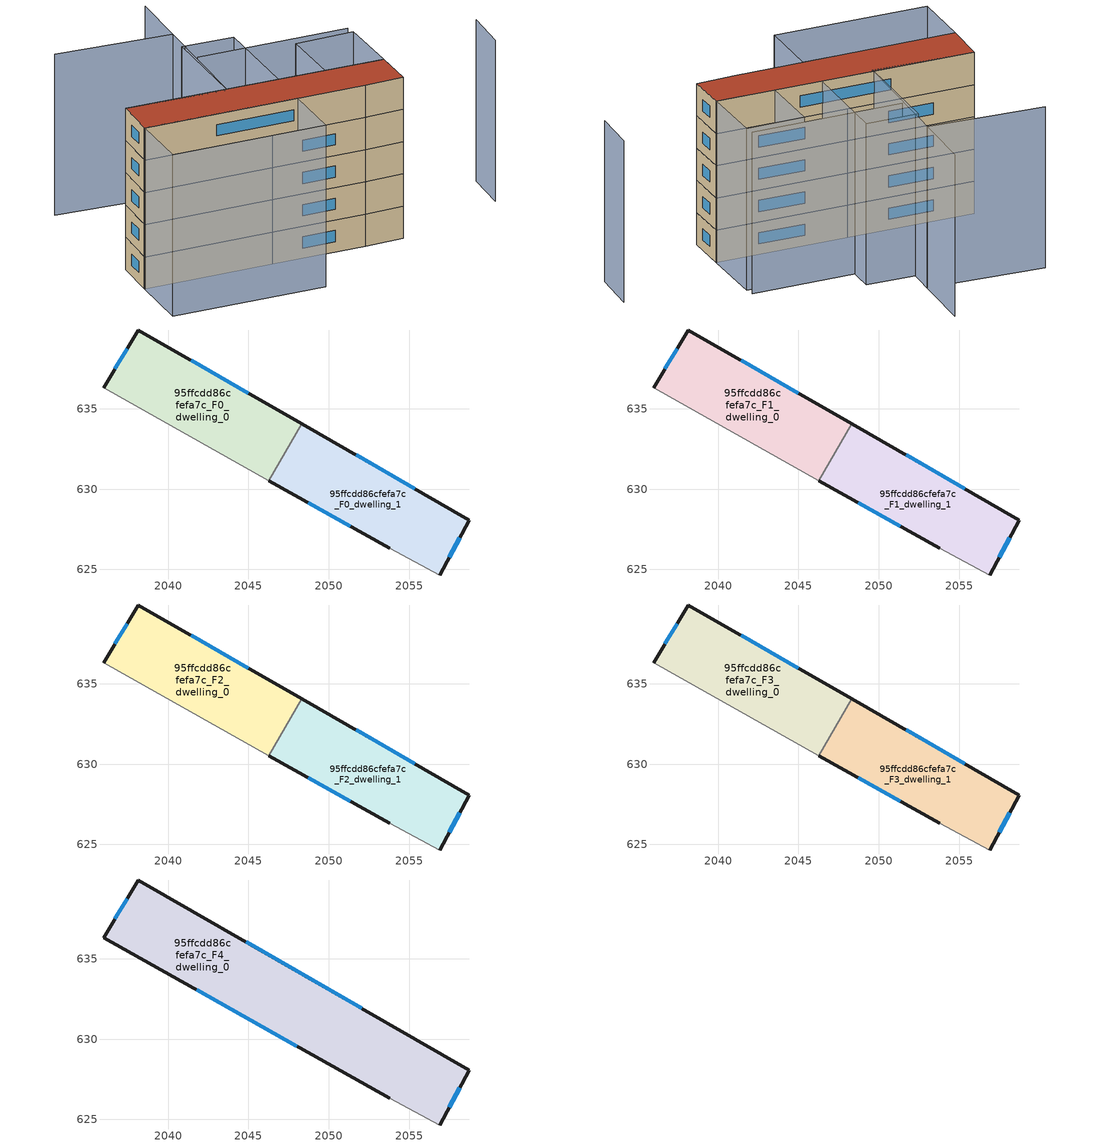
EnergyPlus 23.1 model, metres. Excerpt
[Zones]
95ffcdd86cfefa7c_F0_dwelling_0
 floor ground (EU_floor_Construction): 2048.31,634.08 2046.28,630.54 2035.98,636.33 2038.15,639.91 z0
 wall outside (EU_wall_Construction): 2048.31,634.08 2038.15,639.91 2035.98,636.33 z0:3
 wall adiabatic (EU_wall_Construction): 2035.98,636.33 2046.28,630.54 z0:3
 wall to 95ffcdd86cfefa7c_F0_dwelling_1 (EU_wall_Construction): 2046.28,630.54 2048.31,634.08 z0:3
 window (EU_Window_Construction): 2037.45,638.74 2036.69,637.49 / 2045.01,635.97 2041.46,638.01 z0.98:2.02
95ffcdd86cfefa7c_F0_dwelling_1
 floor ground (EU_floor_Construction): 2058.76,628.08 2056.91,624.66 2053.8,626.31 2046.28,630.54 2048.31,634.08 z0
 wall outside (EU_wall_Construction): 2056.91,624.66 2058.76,628.08 2048.31,634.08 / 2046.28,630.54 2053.8,626.31 z0:3
 wall adiabatic (EU_wall_Construction): 2053.8,626.31 2056.91,624.66 z0:3
 window (EU_Window_Construction): 2055.36,630.03 2051.71,632.13 / 2057.52,625.77 2058.16,626.96 / 2048.73,629.16 2051.36,627.68 z0.98:2.02
95ffcdd86cfefa7c_F1_dwelling_0
 floor to 95ffcdd86cfefa7c_F0_dwelling_0 (EU_floor_Construction): 2048.31,634.08 2046.28,630.54 2035.98,636.33 2038.15,639.91 z3
 wall outside (EU_wall_Construction): 2048.31,634.08 2038.15,639.91 2035.98,636.33 z3:6
 wall adiabatic (EU_wall_Construction): 2035.98,636.33 2046.28,630.54 z3:6
 wall to 95ffcdd86cfefa7c_F1_dwelling_1 (EU_wall_Construction): 2046.28,630.54 2048.31,634.08 z3:6
 window (EU_Window_Construction): 2037.45,638.74 2036.69,637.49 / 2045.01,635.97 2041.46,638.01 z3.98:5.02
95ffcdd86cfefa7c_F1_dwelling_1
 floor to 95ffcdd86cfefa7c_F0_dwelling_1 (EU_floor_Construction): 2058.76,628.08 2056.91,624.66 2053.8,626.31 2046.28,630.54 2048.31,634.08 z3
 wall outside (EU_wall_Construction): 2056.91,624.66 2058.76,628.08 2048.31,634.08 / 2046.28,630.54 2053.8,626.31 z3:6
 wall adiabatic (EU_wall_Construction): 2053.8,626.31 2056.91,624.66 z3:6
 window (EU_Window_Construction): 2055.36,630.03 2051.71,632.13 / 2057.52,625.77 2058.16,626.96 / 2048.73,629.16 2051.36,627.68 z3.98:5.02
95ffcdd86cfefa7c_F2_dwelling_0
 floor to 95ffcdd86cfefa7c_F1_dwelling_0 (EU_floor_Construction): 2048.31,634.08 2046.28,630.54 2035.98,636.33 2038.15,639.91 z6
 wall outside (EU_wall_Construction): 2048.31,634.08 2038.15,639.91 2035.98,636.33 z6:9
 wall adiabatic (EU_wall_Construction): 2035.98,636.33 2046.28,630.54 z6:9
 wall to 95ffcdd86cfefa7c_F2_dwelling_1 (EU_wall_Construction): 2046.28,630.54 2048.31,634.08 z6:9
 window (EU_Window_Construction): 2037.45,638.74 2036.69,637.49 / 2045.01,635.97 2041.46,638.01 z6.98:8.02
95ffcdd86cfefa7c_F2_dwelling_1
 floor to 95ffcdd86cfefa7c_F1_dwelling_1 (EU_floor_Construction): 2058.76,628.08 2056.91,624.66 2053.8,626.31 2046.28,630.54 2048.31,634.08 z6
 wall outside (EU_wall_Construction): 2056.91,624.66 2058.76,628.08 2048.31,634.08 / 2046.28,630.54 2053.8,626.31 z6:9
 wall adiabatic (EU_wall_Construction): 2053.8,626.31 2056.91,624.66 z6:9
 window (EU_Window_Construction): 2055.36,630.03 2051.71,632.13 / 2057.52,625.77 2058.16,626.96 / 2048.73,629.16 2051.36,627.68 z6.98:8.02
95ffcdd86cfefa7c_F3_dwelling_0
 floor to 95ffcdd86cfefa7c_F2_dwelling_0 (EU_floor_Construction): 2048.31,634.08 2046.28,630.54 2035.98,636.33 2038.15,639.91 z9
 wall outside (EU_wall_Construction): 2048.31,634.08 2038.15,639.91 2035.98,636.33 z9:12
 wall adiabatic (EU_wall_Construction): 2035.98,636.33 2046.28,630.54 z9:12
 wall to 95ffcdd86cfefa7c_F3_dwelling_1 (EU_wall_Construction): 2046.28,630.54 2048.31,634.08 z9:12
 window (EU_Window_Construction): 2037.45,638.74 2036.69,637.49 / 2045.01,635.97 2041.46,638.01 z9.98:11.02
95ffcdd86cfefa7c_F3_dwelling_1
 floor to 95ffcdd86cfefa7c_F2_dwelling_1 (EU_floor_Construction): 2058.76,628.08 2056.91,624.66 2053.8,626.31 2046.28,630.54 2048.31,634.08 z9
 wall outside (EU_wall_Construction): 2056.91,624.66 2058.76,628.08 2048.31,634.08 / 2046.28,630.54 2053.8,626.31 z9:12
 wall adiabatic (EU_wall_Construction): 2053.8,626.31 2056.91,624.66 z9:12
 window (EU_Window_Construction): 2055.36,630.03 2051.71,632.13 / 2057.52,625.77 2058.16,626.96 / 2048.73,629.16 2051.36,627.68 z9.98:11.02
95ffcdd86cfefa7c_F4_dwelling_0
 floor to 95ffcdd86cfefa7c_F3_dwelling_0 (EU_floor_Construction): 2048.31,634.08 2046.28,630.54 2035.98,636.33 2038.15,639.91 z12
 floor to 95ffcdd86cfefa7c_F3_dwelling_1 (EU_floor_Construction): 2058.76,628.08 2056.91,624.66 2053.8,626.31 2046.28,630.54 2048.31,634.08 z12
 wall outside (EU_wall_Construction): 2056.91,624.66 2058.76,628.08 2038.15,639.91 2035.98,636.33 2053.8,626.31 z12:15
 wall adiabatic (EU_wall_Construction): 2053.8,626.31 2056.91,624.66 z12:15
 window (EU_Window_Construction): 2037.45,638.74 2036.69,637.49 / 2052.06,631.92 2044.86,636.06 / 2057.52,625.77 2058.16,626.96 / 2041.78,633.07 2048.01,629.57 z12.98:14.02
 roof outside (EU_roof_Construction): 2056.91,624.66 2058.76,628.08 2038.15,639.91 2035.98,636.33 2053.8,626.31 z15
shading: 2067.37,622.75 2069.67,626.37 / 2055.44,650.5 2046.1,635.09 / 2046.1,635.09 2038.15,639.91 / 2061.92,634.13 2049.87,640.94 / 2052.32,645.36 2043.32,651.04 / 2048.28,629.41 2045.39,624.33 / 2045.39,624.33 2033.13,631.31 / 2033.13,631.31 2036.02,636.39 / 2036.02,636.39 2048.28,629.41 / 2054.06,630.65 2056.93,635.91 / 2056.93,635.91 2061.64,633.34 / 2061.64,633.34 2058.76,628.08 / 2058.76,628.08 2054.06,630.65 / 2050.34,632.92 2046.19,635.3 / 2046.19,635.3 2050.74,643.23 / 2050.74,643.23 2054.89,640.85 / 2054.89,640.85 2050.34,632.92 z0:15
[Building]
EU S2 Campaign: North Axis=0; Terrain=City; Solar Distribution=FullExterior
[Site:Location]
Bologna: Latitude=44.5; Longitude=11.25; Time Zone=1; Elevation=37
[SizingPeriod:WeatherFileDays]
AnnualSizingPeriod: Begin Month=1; Begin Day of Month=1; End Month=12; End Day of Month=31; Day of Week for Start Day=Monday; Use Weather File Daylight Saving Period=No; Use Weather File Rain and Snow Indicators=No
[MATERIAL]
EU_InternalMass_Material: Roughness=MediumRough; Thickness=0.1; Conductivity=1; Density=1800; Specific Heat=900; Thermal Absorptance=0.9; Solar Absorptance=0.7; Visible Absorptance=0.7
[MATERIAL:NOMASS] Roughness=MediumRough; Thermal Absorptance=0.9; Solar Absorptance=0.7; Visible Absorptance=0.7
Name | Thermal Resistance
EU_wall_NoMass | 0.905828
EU_roof_NoMass | 0.37593
EU_floor_NoMass | 0.67114
[WINDOWMATERIAL:SIMPLEGLAZINGSYSTEM]
EU_Window_SimpleGlazing: UFactor=4.52486; Solar Heat Gain Coefficient=0.85; Visible Transmittance=0.85
[CONSTRUCTION]
EU_wall_Construction: EU_wall_NoMass
EU_roof_Construction: EU_roof_NoMass
EU_floor_Construction: EU_floor_NoMass
EU_Window_Construction: EU_Window_SimpleGlazing
EU_InternalMass_Construction: EU_InternalMass_Material
[ZONE] Type=1; Multiplier=1; Ceiling Height=autocalculate; Floor Area=autocalculate; Part of Total Floor Area=Yes
Name | Volume
95ffcdd86cfefa7c_F0_dwelling_0 | 145.784
95ffcdd86cfefa7c_F1_dwelling_0; 95ffcdd86cfefa7c_F2_dwelling_0; 95ffcdd86cfefa7c_F3_dwelling_0 | 145.786
95ffcdd86cfefa7c_F4_dwelling_0 | 291.568
95ffcdd86cfefa7c_F0_dwelling_1 | 145.783
95ffcdd86cfefa7c_F1_dwelling_1; 95ffcdd86cfefa7c_F2_dwelling_1; 95ffcdd86cfefa7c_F3_dwelling_1 | 145.782
[INTERNALMASS] Construction=EU_InternalMass_Construction
Name | Zone or ZoneList | Surface Area
95ffcdd86cfefa7c_F0_dwelling_0_EU_InternalMass | 95ffcdd86cfefa7c_F0_dwelling_0 | 48.5949
95ffcdd86cfefa7c_F0_dwelling_1_EU_InternalMass | 95ffcdd86cfefa7c_F0_dwelling_1 | 48.5944
95ffcdd86cfefa7c_F1_dwelling_0_EU_InternalMass | 95ffcdd86cfefa7c_F1_dwelling_0 | 48.5949
95ffcdd86cfefa7c_F1_dwelling_1_EU_InternalMass | 95ffcdd86cfefa7c_F1_dwelling_1 | 48.5944
95ffcdd86cfefa7c_F2_dwelling_0_EU_InternalMass | 95ffcdd86cfefa7c_F2_dwelling_0 | 48.5949
95ffcdd86cfefa7c_F2_dwelling_1_EU_InternalMass | 95ffcdd86cfefa7c_F2_dwelling_1 | 48.5944
95ffcdd86cfefa7c_F3_dwelling_0_EU_InternalMass | 95ffcdd86cfefa7c_F3_dwelling_0 | 48.5949
95ffcdd86cfefa7c_F3_dwelling_1_EU_InternalMass | 95ffcdd86cfefa7c_F3_dwelling_1 | 48.5944
95ffcdd86cfefa7c_F4_dwelling_0_EU_InternalMass | 95ffcdd86cfefa7c_F4_dwelling_0 | 97.1921
[OTHEREQUIPMENT] Fuel Type=Electricity; Design Level Calculation Method=Watts/Area; Power per Zone Floor Area=1; Fraction Latent=0; Fraction Radiant=0; Fraction Lost=0; Carbon Dioxide Generation Rate=0; EndUse Subcategory=EU_Step8_InternalGains
Name | Zone or ZoneList or Space or SpaceList | Schedule
EU_Step8_InternalGain_95ffcdd86cfefa7c_F0_dwelling_0_f000 | 95ffcdd86cfefa7c_F0_dwelling_0 | EU_Step8_GainSchedule_95ffcdd86cfefa7c_F0_dwelling_0_f000
EU_Step8_InternalGain_95ffcdd86cfefa7c_F0_dwelling_1_f000 | 95ffcdd86cfefa7c_F0_dwelling_1 | EU_Step8_GainSchedule_95ffcdd86cfefa7c_F0_dwelling_1_f000
EU_Step8_InternalGain_95ffcdd86cfefa7c_F1_dwelling_0_f000 | 95ffcdd86cfefa7c_F1_dwelling_0 | EU_Step8_GainSchedule_95ffcdd86cfefa7c_F1_dwelling_0_f000
EU_Step8_InternalGain_95ffcdd86cfefa7c_F1_dwelling_1_f000 | 95ffcdd86cfefa7c_F1_dwelling_1 | EU_Step8_GainSchedule_95ffcdd86cfefa7c_F1_dwelling_1_f000
EU_Step8_InternalGain_95ffcdd86cfefa7c_F2_dwelling_0_f000 | 95ffcdd86cfefa7c_F2_dwelling_0 | EU_Step8_GainSchedule_95ffcdd86cfefa7c_F2_dwelling_0_f000
EU_Step8_InternalGain_95ffcdd86cfefa7c_F2_dwelling_1_f000 | 95ffcdd86cfefa7c_F2_dwelling_1 | EU_Step8_GainSchedule_95ffcdd86cfefa7c_F2_dwelling_1_f000
EU_Step8_InternalGain_95ffcdd86cfefa7c_F3_dwelling_0_f000 | 95ffcdd86cfefa7c_F3_dwelling_0 | EU_Step8_GainSchedule_95ffcdd86cfefa7c_F3_dwelling_0_f000
EU_Step8_InternalGain_95ffcdd86cfefa7c_F3_dwelling_1_f000 | 95ffcdd86cfefa7c_F3_dwelling_1 | EU_Step8_GainSchedule_95ffcdd86cfefa7c_F3_dwelling_1_f000
EU_Step8_InternalGain_95ffcdd86cfefa7c_F4_dwelling_0_f000 | 95ffcdd86cfefa7c_F4_dwelling_0 | EU_Step8_GainSchedule_95ffcdd86cfefa7c_F4_dwelling_0_f000
[ZONEVENTILATION:DESIGNFLOWRATE] Schedule=EU_AlwaysOn; Design Flow Rate Calculation Method=AirChanges/Hour; Air Changes per Hour=0.73129; Ventilation Type=Natural; Fan Pressure Rise=0; Fan Total Efficiency=1; Constant Term Coefficient=1; Temperature Term Coefficient=0; Velocity Term Coefficient=0; Velocity Squared Term Coefficient=0; Minimum Indoor Temperature=-100; Maximum Indoor Temperature=100; Delta Temperature=-100; Minimum Outdoor Temperature=-100; Maximum Outdoor Temperature=100; Maximum Wind Speed=40
Name | Zone or ZoneList or Space or SpaceList
EU_ConstantAir_95ffcdd86cfefa7c_F0_dwelling_0 | 95ffcdd86cfefa7c_F0_dwelling_0
EU_ConstantAir_95ffcdd86cfefa7c_F0_dwelling_1 | 95ffcdd86cfefa7c_F0_dwelling_1
EU_ConstantAir_95ffcdd86cfefa7c_F1_dwelling_0 | 95ffcdd86cfefa7c_F1_dwelling_0
EU_ConstantAir_95ffcdd86cfefa7c_F1_dwelling_1 | 95ffcdd86cfefa7c_F1_dwelling_1
EU_ConstantAir_95ffcdd86cfefa7c_F2_dwelling_0 | 95ffcdd86cfefa7c_F2_dwelling_0
EU_ConstantAir_95ffcdd86cfefa7c_F2_dwelling_1 | 95ffcdd86cfefa7c_F2_dwelling_1
EU_ConstantAir_95ffcdd86cfefa7c_F3_dwelling_0 | 95ffcdd86cfefa7c_F3_dwelling_0
EU_ConstantAir_95ffcdd86cfefa7c_F3_dwelling_1 | 95ffcdd86cfefa7c_F3_dwelling_1
EU_ConstantAir_95ffcdd86cfefa7c_F4_dwelling_0 | 95ffcdd86cfefa7c_F4_dwelling_0
[HVACTEMPLATE:THERMOSTAT] Constant Heating Setpoint=20; Constant Cooling Setpoint=50
EU_HeatOnly_95ffcdd86cfefa7c_F0_dwelling_0; EU_HeatOnly_95ffcdd86cfefa7c_F0_dwelling_1; EU_HeatOnly_95ffcdd86cfefa7c_F1_dwelling_0; EU_HeatOnly_95ffcdd86cfefa7c_F1_dwelling_1; EU_HeatOnly_95ffcdd86cfefa7c_F2_dwelling_0; EU_HeatOnly_95ffcdd86cfefa7c_F2_dwelling_1; EU_HeatOnly_95ffcdd86cfefa7c_F3_dwelling_0; EU_HeatOnly_95ffcdd86cfefa7c_F3_dwelling_1; EU_HeatOnly_95ffcdd86cfefa7c_F4_dwelling_0
[HVACTEMPLATE:ZONE:IDEALLOADSAIRSYSTEM] System Availability Schedule=EU_AlwaysOn; Maximum Heating Supply Air Temperature=50; Minimum Cooling Supply Air Temperature=13; Maximum Heating Supply Air Humidity Ratio=0.0156; Minimum Cooling Supply Air Humidity Ratio=0.0077; Heating Limit=NoLimit; Cooling Limit=NoLimit; Heating Availability Schedule=EU_AlwaysOn; Cooling Availability Schedule=EU_CoolingOff; Dehumidification Control Type=ConstantSensibleHeatRatio; Cooling Sensible Heat Ratio=0.7; Dehumidification Setpoint=60; Humidification Control Type=None; Humidification Setpoint=30; Outdoor Air Method=None; Outdoor Air Flow Rate per Person=0.00944; Outdoor Air Flow Rate per Zone Floor Area=0; Outdoor Air Flow Rate per Zone=0; Demand Controlled Ventilation Type=None; Outdoor Air Economizer Type=NoEconomizer; Heat Recovery Type=None; Sensible Heat Recovery Effectiveness=0.7; Latent Heat Recovery Effectiveness=0.65
Name | Template Thermostat
95ffcdd86cfefa7c_F0_dwelling_0 | EU_HeatOnly_95ffcdd86cfefa7c_F0_dwelling_0
95ffcdd86cfefa7c_F0_dwelling_1 | EU_HeatOnly_95ffcdd86cfefa7c_F0_dwelling_1
95ffcdd86cfefa7c_F1_dwelling_0 | EU_HeatOnly_95ffcdd86cfefa7c_F1_dwelling_0
95ffcdd86cfefa7c_F1_dwelling_1 | EU_HeatOnly_95ffcdd86cfefa7c_F1_dwelling_1
95ffcdd86cfefa7c_F2_dwelling_0 | EU_HeatOnly_95ffcdd86cfefa7c_F2_dwelling_0
95ffcdd86cfefa7c_F2_dwelling_1 | EU_HeatOnly_95ffcdd86cfefa7c_F2_dwelling_1
95ffcdd86cfefa7c_F3_dwelling_0 | EU_HeatOnly_95ffcdd86cfefa7c_F3_dwelling_0
95ffcdd86cfefa7c_F3_dwelling_1 | EU_HeatOnly_95ffcdd86cfefa7c_F3_dwelling_1
95ffcdd86cfefa7c_F4_dwelling_0 | EU_HeatOnly_95ffcdd86cfefa7c_F4_dwelling_0
[SIZING:ZONE] Zone Cooling Design Supply Air Temperature Input Method=SupplyAirTemperature; Zone Cooling Design Supply Air Temperature=13; Zone Heating Design Supply Air Temperature Input Method=SupplyAirTemperature; Zone Heating Design Supply Air Temperature=50; Zone Cooling Design Supply Air Humidity Ratio=0.008; Zone Heating Design Supply Air Humidity Ratio=0.008; Cooling Design Air Flow Method=DesignDay; Cooling Design Air Flow Rate=0; Cooling Minimum Air Flow per Zone Floor Area=0.000762; Cooling Minimum Air Flow=0; Cooling Minimum Air Flow Fraction=0.2; Heating Design Air Flow Method=DesignDay; Heating Design Air Flow Rate=0; Heating Maximum Air Flow per Zone Floor Area=0.002032; Heating Maximum Air Flow=0.141576; Heating Maximum Air Flow Fraction=0.3; Account for Dedicated Outdoor Air System=No; Dedicated Outdoor Air System Control Strategy=NeutralSupplyAir; Dedicated Outdoor Air Low Setpoint Temperature for Design=autosize; Dedicated Outdoor Air High Setpoint Temperature for Design=autosize; Zone Load Sizing Method=Sensible Load Only No Latent Load; Zone Latent Cooling Design Supply Air Humidity Ratio Input Method=HumidityRatioDifference; Zone Cooling Design Supply Air Humidity Ratio Difference=0.005; Zone Latent Heating Design Supply Air Humidity Ratio Input Method=HumidityRatioDifference; Zone Humidification Design Supply Air Humidity Ratio Difference=0.005
95ffcdd86cfefa7c_F0_dwelling_0; 95ffcdd86cfefa7c_F0_dwelling_1; 95ffcdd86cfefa7c_F1_dwelling_0; 95ffcdd86cfefa7c_F1_dwelling_1; 95ffcdd86cfefa7c_F2_dwelling_0; 95ffcdd86cfefa7c_F2_dwelling_1; 95ffcdd86cfefa7c_F3_dwelling_0; 95ffcdd86cfefa7c_F3_dwelling_1; 95ffcdd86cfefa7c_F4_dwelling_0
[SCHEDULE:CONSTANT]
Name | Hourly Value
EU_AlwaysOn | 1
EU_CoolingOff | 0
[SCHEDULE:FILE] Column Number=1; Rows to Skip at Top=0; Number of Hours of Data=8760; Column Separator=Comma; Interpolate to Timestep=No; Minutes per Item=60; Adjust Schedule for Daylight Savings=Yes
Name | File
EU_Step8_GainSchedule_95ffcdd86cfefa7c_F0_dwelling_0_f000 | ../../schedules/95ffcdd86cfefa7c/95ffcdd86cfefa7c_F0_dwelling_0_f000_gain.csv
EU_Step8_GainSchedule_95ffcdd86cfefa7c_F0_dwelling_1_f000 | ../../schedules/95ffcdd86cfefa7c/95ffcdd86cfefa7c_F0_dwelling_1_f000_gain.csv
EU_Step8_GainSchedule_95ffcdd86cfefa7c_F1_dwelling_0_f000 | ../../schedules/95ffcdd86cfefa7c/95ffcdd86cfefa7c_F1_dwelling_0_f000_gain.csv
EU_Step8_GainSchedule_95ffcdd86cfefa7c_F1_dwelling_1_f000 | ../../schedules/95ffcdd86cfefa7c/95ffcdd86cfefa7c_F1_dwelling_1_f000_gain.csv
EU_Step8_GainSchedule_95ffcdd86cfefa7c_F2_dwelling_0_f000 | ../../schedules/95ffcdd86cfefa7c/95ffcdd86cfefa7c_F2_dwelling_0_f000_gain.csv
EU_Step8_GainSchedule_95ffcdd86cfefa7c_F2_dwelling_1_f000 | ../../schedules/95ffcdd86cfefa7c/95ffcdd86cfefa7c_F2_dwelling_1_f000_gain.csv
EU_Step8_GainSchedule_95ffcdd86cfefa7c_F3_dwelling_0_f000 | ../../schedules/95ffcdd86cfefa7c/95ffcdd86cfefa7c_F3_dwelling_0_f000_gain.csv
EU_Step8_GainSchedule_95ffcdd86cfefa7c_F3_dwelling_1_f000 | ../../schedules/95ffcdd86cfefa7c/95ffcdd86cfefa7c_F3_dwelling_1_f000_gain.csv
EU_Step8_GainSchedule_95ffcdd86cfefa7c_F4_dwelling_0_f000 | ../../schedules/95ffcdd86cfefa7c/95ffcdd86cfefa7c_F4_dwelling_0_f000_gain.csv
